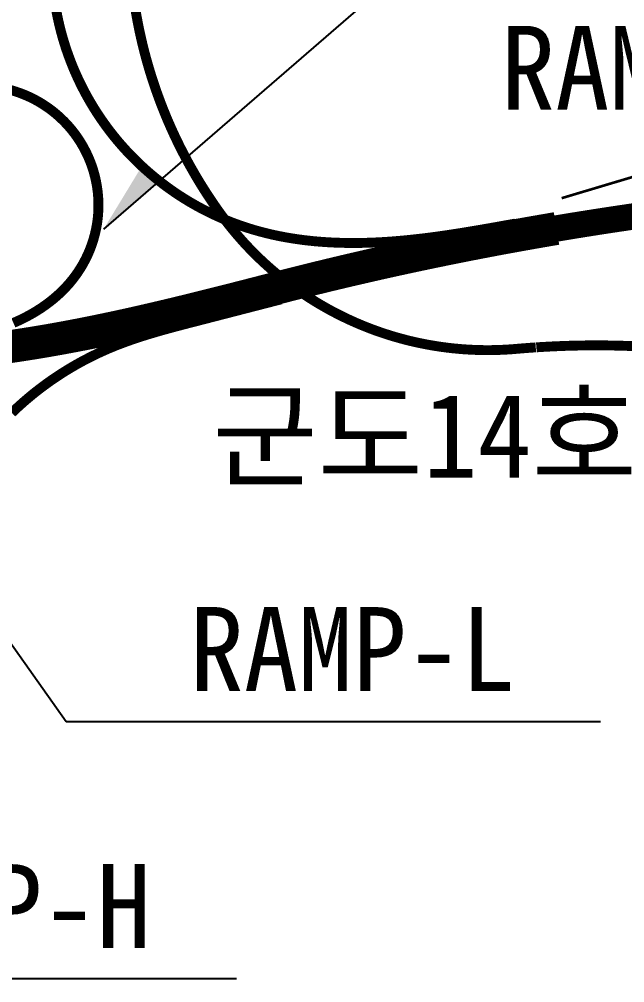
# Model space of a CAD drawing. Header units: metres. Extents: x 222706 to 224249, y 221324 to 222332.
# Drawn here: x 224043.5 to 224083.7, y 222198.5 to 222262.5 of the extents above; entities that cross this region are included whole.
import ezdxf

# ---------------------------------------------------------------- set-up
doc = ezdxf.new("R2010")
doc.units = ezdxf.units.M
doc.linetypes.add('HIDDEN', pattern=[0.375, 0.25, -0.125])
for name, color, linetype in [('CA-ALGN-RampA', 2, 'Continuous'), ('CA-ALGN-RampH', 2, 'Continuous'), ('CA-ALGN-RampI', 2, 'Continuous'), ('CA-ALGN-RampM', 2, 'Continuous'), ('CA-ALGN-군도14', 2, 'Continuous'), ('CA-ALGN-군도이설1', 2, 'Continuous'), ('CA-ALGN-두현IC', 2, 'Continuous'), ('CA-ALGN-현IC', 2, 'Continuous'), ('CA-LEAL', 1, 'Continuous'), ('CA-TEXT', 3, 'Continuous')]:
    doc.layers.add(name, color=color, linetype=linetype)
doc.styles.add('돋움체', font='DotumChe.ttf')

msp = doc.modelspace()

# ---------------------------------------------------------------- hatches: boundary and pattern name
at = {"layer": 'CA-LEAL'}
msp.add_hatch(color=256, dxfattribs=at).paths.add_polyline_path([(224051.819, 222253.038), (224052.854, 222251.866), (224049.09, 222248.542)])

# ---------------------------------------------------------------- linework, layer by layer
at = {"layer": 'CA-ALGN-RampA', "const_width": 2.186}
msp.add_lwpolyline([(224042.076, 222240.642), (224042.426, 222240.69), (224042.523, 222240.703), (224042.872, 222240.753), (224043.221, 222240.803), (224043.569, 222240.856), (224043.918, 222240.91), (224044.266, 222240.965), (224044.614, 222241.021), (224044.962, 222241.079), (224045.309, 222241.138), (224045.657, 222241.199), (224046.004, 222241.26), (224046.351, 222241.323), (224046.697, 222241.387), (224047.044, 222241.453), (224047.39, 222241.519), (224047.736, 222241.587), (224048.082, 222241.655), (224048.428, 222241.725), (224048.773, 222241.796), (224049.118, 222241.867), (224049.463, 222241.94), (224049.808, 222242.013), (224050.153, 222242.088), (224050.497, 222242.163), (224050.841, 222242.239), (224051.185, 222242.316), (224051.529, 222242.394), (224051.873, 222242.473), (224052.216, 222242.552), (224052.56, 222242.632), (224052.903, 222242.712), (224053.246, 222242.794), (224053.589, 222242.875), (224053.932, 222242.958), (224054.274, 222243.041), (224054.617, 222243.124), (224054.959, 222243.208), (224055.302, 222243.293), (224055.644, 222243.378), (224055.986, 222243.463), (224056.328, 222243.549), (224056.67, 222243.635), (224057.012, 222243.721), (224057.353, 222243.808), (224057.695, 222243.895), (224058.037, 222243.982), (224058.378, 222244.07), (224058.72, 222244.157), (224059.061, 222244.245), (224059.402, 222244.333), (224059.744, 222244.421), (224060.085, 222244.509), (224060.427, 222244.597), (224060.634, 222244.651), (224060.663, 222244.658), (224061.004, 222244.746), (224061.346, 222244.834), (224061.688, 222244.921), (224062.029, 222245.007), (224062.371, 222245.092), (224062.714, 222245.178), (224063.056, 222245.262), (224063.398, 222245.346), (224063.741, 222245.43), (224064.083, 222245.513), (224064.426, 222245.595), (224064.769, 222245.677), (224065.112, 222245.758), (224065.455, 222245.839), (224065.799, 222245.919), (224066.142, 222245.999), (224066.486, 222246.078), (224066.829, 222246.157), (224067.173, 222246.235), (224067.517, 222246.312), (224067.861, 222246.389), (224068.205, 222246.466), (224068.55, 222246.542), (224068.894, 222246.617), (224069.239, 222246.692), (224069.583, 222246.766), (224069.928, 222246.839), (224070.273, 222246.912), (224070.618, 222246.985), (224070.963, 222247.057), (224071.308, 222247.128), (224071.654, 222247.199), (224071.999, 222247.27), (224072.345, 222247.339), (224072.69, 222247.409), (224073.036, 222247.477), (224073.382, 222247.545), (224073.728, 222247.613), (224074.074, 222247.68), (224074.421, 222247.746), (224074.767, 222247.812), (224075.113, 222247.878), (224075.46, 222247.943), (224075.807, 222248.007), (224076.153, 222248.07), (224076.5, 222248.134), (224076.847, 222248.196), (224077.194, 222248.258), (224077.541, 222248.32), (224077.889, 222248.381), (224078.236, 222248.441), (224078.583, 222248.501), (224078.931, 222248.56), (224079.138, 222248.595)], dxfattribs=at)
at = {"layer": 'CA-ALGN-RampH', "const_width": 0.656}
msp.add_lwpolyline([(224043.008, 222236.359), (224043.263, 222236.602), (224043.523, 222236.841), (224043.786, 222237.075), (224044.053, 222237.305), (224044.324, 222237.531), (224044.599, 222237.752), (224044.877, 222237.969), (224045.159, 222238.18), (224045.444, 222238.387), (224045.733, 222238.59), (224046.025, 222238.787), (224046.32, 222238.98), (224046.619, 222239.167), (224046.92, 222239.35), (224047.225, 222239.527), (224047.532, 222239.7), (224047.843, 222239.867), (224048.156, 222240.029), (224048.472, 222240.186), (224048.79, 222240.338), (224049.111, 222240.484), (224049.434, 222240.625), (224049.672, 222240.724), (224049.999, 222240.856), (224050.328, 222240.982), (224050.659, 222241.104), (224050.991, 222241.221), (224051.325, 222241.334), (224051.661, 222241.443), (224051.997, 222241.548), (224052.335, 222241.65), (224052.673, 222241.749), (224053.012, 222241.846), (224053.352, 222241.941), (224053.692, 222242.033), (224054.032, 222242.124), (224054.373, 222242.214), (224054.714, 222242.303), (224055.056, 222242.391), (224055.239, 222242.438), (224060.861, 222243.89)], dxfattribs=at)
at = {"layer": 'CA-ALGN-RampI', "const_width": 0.656}
msp.add_lwpolyline([(224076.395, 222248.921), (224076.048, 222248.858), (224075.701, 222248.796), (224075.354, 222248.733), (224075.007, 222248.672), (224074.659, 222248.61), (224074.312, 222248.55), (224073.965, 222248.49), (224073.617, 222248.431), (224073.269, 222248.373), (224072.921, 222248.316), (224072.573, 222248.261), (224072.225, 222248.207), (224071.876, 222248.155), (224071.527, 222248.104), (224071.178, 222248.055), (224070.829, 222248.008), (224070.479, 222247.964), (224070.129, 222247.921), (224069.779, 222247.881), (224069.428, 222247.844), (224069.077, 222247.809), (224068.726, 222247.776), (224068.375, 222247.747), (224068.023, 222247.721), (224067.671, 222247.698), (224067.319, 222247.678), (224066.967, 222247.662), (224066.615, 222247.649), (224066.262, 222247.64), (224065.91, 222247.635), (224065.557, 222247.634), (224065.205, 222247.637), (224064.852, 222247.644), (224064.5, 222247.656), (224064.148, 222247.672), (224063.796, 222247.693), (224063.444, 222247.719), (224063.093, 222247.749), (224062.742, 222247.785), (224062.392, 222247.825), (224062.043, 222247.871), (224061.694, 222247.923), (224061.346, 222247.979), (224060.999, 222248.042), (224060.653, 222248.11), (224060.308, 222248.184), (224059.965, 222248.264), (224059.623, 222248.351), (224059.283, 222248.443), (224058.944, 222248.541), (224058.93, 222248.546), (224058.593, 222248.651), (224058.259, 222248.762), (224057.927, 222248.88), (224057.597, 222249.004), (224057.269, 222249.135), (224056.944, 222249.271), (224056.622, 222249.414), (224056.302, 222249.562), (224055.985, 222249.717), (224055.671, 222249.877), (224055.36, 222250.044), (224055.053, 222250.216), (224054.748, 222250.394), (224054.448, 222250.578), (224054.15, 222250.767), (224053.856, 222250.962), (224053.566, 222251.163), (224053.28, 222251.369), (224052.998, 222251.58), (224052.72, 222251.797), (224052.446, 222252.018), (224052.176, 222252.245), (224051.911, 222252.477), (224051.649, 222252.714), (224051.393, 222252.956), (224051.141, 222253.203), (224050.894, 222253.454), (224050.651, 222253.71), (224050.414, 222253.97), (224050.181, 222254.235), (224049.953, 222254.504), (224049.731, 222254.778), (224049.514, 222255.056), (224049.302, 222255.337), (224049.095, 222255.623), (224048.894, 222255.912), (224048.698, 222256.206), (224048.508, 222256.502), (224048.323, 222256.803), (224048.145, 222257.107), (224047.972, 222257.414), (224047.804, 222257.724), (224047.643, 222258.038), (224047.488, 222258.354), (224047.338, 222258.674), (224047.195, 222258.996), (224047.058, 222259.32), (224046.926, 222259.648), (224046.802, 222259.977), (224046.683, 222260.309), (224046.571, 222260.643), (224046.464, 222260.98), (224046.365, 222261.318), (224046.271, 222261.658), (224046.185, 222262), (224046.104, 222262.343), (224046.03, 222262.688), (224045.963, 222263.034)], dxfattribs=at)
at = {"layer": 'CA-ALGN-RampM', "const_width": 0.656}
msp.add_lwpolyline([(224042.886, 222257.801), (224043.224, 222257.702), (224043.557, 222257.588), (224043.885, 222257.459), (224044.208, 222257.315), (224044.523, 222257.158), (224044.831, 222256.987), (224045.131, 222256.802), (224045.423, 222256.604), (224045.705, 222256.393), (224045.978, 222256.17), (224046.241, 222255.935), (224046.493, 222255.688), (224046.734, 222255.431), (224046.963, 222255.163), (224047.18, 222254.885), (224047.384, 222254.598), (224047.576, 222254.302), (224047.754, 222253.997), (224047.918, 222253.686), (224048.069, 222253.367), (224048.205, 222253.042), (224048.327, 222252.711), (224048.433, 222252.375), (224048.525, 222252.034), (224048.601, 222251.69), (224048.663, 222251.343), (224048.708, 222250.993), (224048.738, 222250.642), (224048.753, 222250.29), (224048.751, 222249.937), (224048.735, 222249.585), (224048.702, 222249.234), (224048.654, 222248.885), (224048.59, 222248.538), (224048.511, 222248.195), (224048.417, 222247.855), (224048.308, 222247.52), (224048.184, 222247.19), (224048.046, 222246.866), (224047.893, 222246.548), (224047.726, 222246.237), (224047.546, 222245.934), (224047.353, 222245.64), (224047.258, 222245.506), (224047.046, 222245.224), (224046.822, 222244.952), (224046.586, 222244.69), (224046.34, 222244.438), (224046.084, 222244.195), (224045.818, 222243.963), (224045.545, 222243.741), (224045.263, 222243.53), (224044.973, 222243.328), (224044.677, 222243.137), (224044.375, 222242.955), (224044.067, 222242.784), (224043.754, 222242.622), (224043.436, 222242.47), (224043.113, 222242.327)], dxfattribs=at)
at = {"layer": 'CA-ALGN-군도14', "linetype": 'HIDDEN', "const_width": 0.656, "flags": 128}
msp.add_lwpolyline([(224234.31, 222187.847), (224232.938, 222188.954), (224231.567, 222190.061), (224230.195, 222191.168), (224228.823, 222192.275), (224227.451, 222193.382), (224226.079, 222194.489), (224224.707, 222195.596), (224223.335, 222196.703), (224221.964, 222197.81), (224220.592, 222198.917), (224219.22, 222200.024), (224217.848, 222201.131), (224217.162, 222201.685), (224216.888, 222201.906), (224216.75, 222202.017), (224216.545, 222202.183), (224216.476, 222202.238), (224216.27, 222202.404), (224216.202, 222202.46), (224215.104, 222203.345), (224213.732, 222204.452), (224212.361, 222205.559), (224210.989, 222206.666), (224209.617, 222207.773), (224209.534, 222207.84), (224209.26, 222208.061), (224209.26, 222208.061), (224208.245, 222208.88), (224208.213, 222208.906), (224206.829, 222209.929), (224205.327, 222210.851), (224203.751, 222211.639), (224202.112, 222212.287), (224200.423, 222212.79), (224198.697, 222213.145), (224198.276, 222213.208), (224196.952, 222213.393), (224195.206, 222213.635), (224193.46, 222213.878), (224191.714, 222214.121), (224189.968, 222214.364), (224188.222, 222214.607), (224188.099, 222214.624), (224186.492, 222214.944), (224184.819, 222215.493), (224183.226, 222216.246), (224181.74, 222217.192), (224180.384, 222218.316), (224179.178, 222219.601), (224178.142, 222221.026), (224177.291, 222222.568), (224176.64, 222224.205), (224176.292, 222225.46), (224176.19, 222225.909), (224175.799, 222227.627), (224175.407, 222229.346), (224175.309, 222229.776), (224175.192, 222230.292), (224175.016, 222231.065), (224174.937, 222231.409), (224174.624, 222232.784), (224174.468, 222233.471), (224174.233, 222234.503), (224173.867, 222236.109), (224173.841, 222236.221), (224173.369, 222237.919), (224172.758, 222239.572), (224172.438, 222240.298), (224172.363, 222240.458), (224172.325, 222240.537), (224172.21, 222240.775), (224172.131, 222240.933), (224172.011, 222241.168), (224171.929, 222241.324), (224171.133, 222242.697), (224170.132, 222244.147), (224169.303, 222245.177), (224169.013, 222245.508), (224167.976, 222246.589), (224167.785, 222246.772), (224166.456, 222247.929), (224166.039, 222248.255), (224165.035, 222248.972), (224163.533, 222249.893), (224162.596, 222250.384), (224162.358, 222250.499), (224161.958, 222250.685), (224160.324, 222251.344), (224158.64, 222251.864), (224156.919, 222252.243), (224155.172, 222252.476), (224153.412, 222252.564), (224152.079, 222252.533), (224152.059, 222252.532), (224151.651, 222252.507), (224150.596, 222252.423), (224149.895, 222252.352), (224149.807, 222252.342), (224149.72, 222252.332), (224148.148, 222252.118), (224146.413, 222251.804), (224144.695, 222251.413), (224142.995, 222250.944), (224141.319, 222250.399), (224139.669, 222249.779), (224138.049, 222249.085), (224136.462, 222248.318), (224135.527, 222247.824), (224135.065, 222247.567), (224134.988, 222247.524), (224134.911, 222247.48), (224134.606, 222247.304), (224133.549, 222246.667), (224133.4, 222246.573), (224133.029, 222246.336), (224132.824, 222246.202), (224132.512, 222245.998), (224132.365, 222245.901), (224132.07, 222245.708), (224131.923, 222245.611), (224130.449, 222244.644), (224128.976, 222243.676), (224127.502, 222242.709), (224127.103, 222242.447), (224126.014, 222241.764), (224124.478, 222240.899), (224122.896, 222240.122), (224121.274, 222239.433), (224119.616, 222238.836), (224117.927, 222238.331), (224116.213, 222237.921), (224114.478, 222237.607), (224112.729, 222237.39), (224112.026, 222237.33), (224111.147, 222237.277), (224110.971, 222237.27), (224109.473, 222237.245), (224109.208, 222237.248), (224108.327, 222237.273), (224107.799, 222237.3), (224107.447, 222237.323), (224107.184, 222237.343), (224105.693, 222237.497), (224103.96, 222237.766), (224103.952, 222237.768), (224102.218, 222238.086), (224100.484, 222238.404), (224098.75, 222238.723), (224097.016, 222239.041), (224096.149, 222239.201), (224095.283, 222239.36), (224092.626, 222239.848), (224092.279, 222239.91), (224091.932, 222239.971), (224091.584, 222240.029), (224091.236, 222240.086), (224090.888, 222240.141), (224090.539, 222240.193), (224090.191, 222240.243), (224089.841, 222240.292), (224089.492, 222240.338), (224089.142, 222240.382), (224088.792, 222240.425), (224088.442, 222240.465), (224088.091, 222240.503), (224087.741, 222240.539), (224087.39, 222240.573), (224087.039, 222240.605), (224086.687, 222240.635), (224086.336, 222240.663), (224085.984, 222240.688), (224085.632, 222240.712), (224085.281, 222240.734), (224084.929, 222240.753), (224084.576, 222240.771), (224084.224, 222240.786), (224083.872, 222240.8), (224083.519, 222240.811), (224083.167, 222240.82), (224082.815, 222240.827), (224082.462, 222240.833), (224082.109, 222240.836), (224081.757, 222240.837), (224081.404, 222240.835), (224081.052, 222240.832), (224080.699, 222240.827), (224080.347, 222240.82), (224079.994, 222240.81), (224079.642, 222240.799), (224079.29, 222240.785), (224078.938, 222240.77), (224078.585, 222240.752), (224078.233, 222240.733), (224077.881, 222240.711), (224077.803, 222240.705)], dxfattribs=at)
at = {"layer": 'CA-ALGN-군도이설1', "const_width": 0.656}
msp.add_lwpolyline([(224077.762, 222240.703), (224077.53, 222240.687), (224077.178, 222240.661), (224076.827, 222240.633), (224076.486, 222240.604), (224076.486, 222240.604), (224076.134, 222240.576), (224075.782, 222240.553), (224075.43, 222240.537), (224075.078, 222240.525), (224074.725, 222240.52), (224074.373, 222240.52), (224074.02, 222240.526), (224073.668, 222240.538), (224073.316, 222240.555), (224072.964, 222240.578), (224072.612, 222240.607), (224072.262, 222240.641), (224071.911, 222240.681), (224071.562, 222240.727), (224071.213, 222240.778), (224070.865, 222240.835), (224070.518, 222240.897), (224070.172, 222240.965), (224069.827, 222241.039), (224069.484, 222241.118), (224069.141, 222241.203), (224068.801, 222241.293), (224068.461, 222241.389), (224068.124, 222241.49), (224067.788, 222241.597), (224067.453, 222241.709), (224067.121, 222241.826), (224066.79, 222241.949), (224066.462, 222242.077), (224066.136, 222242.21), (224065.811, 222242.349), (224065.489, 222242.493), (224065.17, 222242.642), (224064.853, 222242.796), (224064.538, 222242.955), (224064.226, 222243.119), (224063.917, 222243.288), (224063.61, 222243.463), (224063.307, 222243.642), (224063.006, 222243.826), (224062.708, 222244.014), (224062.414, 222244.208), (224062.122, 222244.406), (224061.834, 222244.609), (224061.549, 222244.817), (224061.268, 222245.029), (224060.99, 222245.246), (224060.715, 222245.467), (224060.444, 222245.693), (224060.177, 222245.923), (224059.913, 222246.157), (224059.653, 222246.395), (224059.398, 222246.638), (224059.146, 222246.885), (224058.898, 222247.135), (224058.654, 222247.39), (224058.414, 222247.648), (224058.179, 222247.911), (224057.948, 222248.177), (224057.721, 222248.447), (224057.498, 222248.72), (224057.28, 222248.997), (224057.067, 222249.278), (224056.858, 222249.562), (224056.724, 222249.749), (224056.676, 222249.816), (224056.474, 222250.105), (224056.275, 222250.396), (224056.08, 222250.689), (224055.887, 222250.985), (224055.698, 222251.282), (224055.512, 222251.582), (224055.329, 222251.883), (224055.15, 222252.187), (224054.974, 222252.492), (224054.801, 222252.8), (224054.632, 222253.109), (224054.466, 222253.42), (224054.304, 222253.733), (224054.145, 222254.048), (224053.99, 222254.364), (224053.838, 222254.682), (224053.689, 222255.002), (224053.544, 222255.324), (224053.403, 222255.647), (224053.265, 222255.971), (224053.131, 222256.297), (224053, 222256.624), (224052.873, 222256.953), (224052.75, 222257.284), (224052.63, 222257.615), (224052.514, 222257.948), (224052.401, 222258.282), (224052.292, 222258.617), (224052.187, 222258.954), (224052.086, 222259.292), (224051.988, 222259.63), (224051.894, 222259.97), (224051.804, 222260.311), (224051.717, 222260.653), (224051.635, 222260.996), (224051.556, 222261.339), (224051.481, 222261.684), (224051.409, 222262.029), (224051.342, 222262.375), (224051.278, 222262.722), (224051.218, 222263.069)], dxfattribs=at)
at = {"layer": 'CA-ALGN-두현IC', "linetype": 'HIDDEN', "const_width": 1.749, "flags": 128}
msp.add_lwpolyline([(224079.138, 222248.595), (224079.279, 222248.619), (224079.626, 222248.677), (224079.974, 222248.735), (224080.322, 222248.792), (224080.67, 222248.848), (224081.018, 222248.904), (224081.366, 222248.959), (224081.715, 222249.014), (224082.063, 222249.068), (224082.411, 222249.122), (224082.76, 222249.175), (224083.109, 222249.228), (224083.457, 222249.28), (224083.806, 222249.331), (224084.155, 222249.382), (224084.504, 222249.433), (224084.853, 222249.483), (224085.202, 222249.532), (224085.551, 222249.58), (224085.9, 222249.629), (224086.25, 222249.676), (224086.599, 222249.723), (224086.949, 222249.77), (224087.298, 222249.816), (224087.648, 222249.861), (224087.998, 222249.906), (224088.347, 222249.95), (224088.697, 222249.994), (224089.047, 222250.037), (224089.397, 222250.079), (224089.747, 222250.121), (224090.097, 222250.163), (224090.447, 222250.204), (224090.798, 222250.244), (224091.148, 222250.284), (224091.498, 222250.323), (224091.849, 222250.361), (224092.199, 222250.399), (224092.55, 222250.437), (224092.615, 222250.444), (224100.087, 222251.235), (224100.087, 222251.235), (224100.963, 222251.328), (224101.84, 222251.421), (224102.716, 222251.514), (224103.593, 222251.607), (224104.469, 222251.699), (224105.346, 222251.792), (224106.222, 222251.885), (224107.099, 222251.978), (224107.975, 222252.071), (224108.852, 222252.163), (224109.728, 222252.256), (224110.605, 222252.349), (224111.481, 222252.442), (224112.358, 222252.535), (224113.234, 222252.628), (224114.111, 222252.72), (224114.987, 222252.813), (224115.864, 222252.906), (224116.74, 222252.999), (224117.617, 222253.092), (224118.493, 222253.185), (224119.37, 222253.277), (224120.246, 222253.37), (224121.123, 222253.463), (224121.999, 222253.556), (224122.876, 222253.649), (224123.752, 222253.742), (224124.629, 222253.834), (224125.505, 222253.927), (224126.382, 222254.02), (224127.258, 222254.113), (224128.135, 222254.206), (224129.011, 222254.298), (224129.888, 222254.391), (224130.764, 222254.484), (224131.641, 222254.577), (224132.517, 222254.67), (224133.394, 222254.763), (224134.27, 222254.855), (224135.147, 222254.948), (224136.023, 222255.041), (224136.9, 222255.134), (224137.776, 222255.227), (224138.653, 222255.32), (224139.529, 222255.412), (224140.406, 222255.505), (224141.282, 222255.598), (224142.159, 222255.691), (224143.035, 222255.784), (224143.912, 222255.876), (224144.788, 222255.969), (224145.665, 222256.062), (224146.541, 222256.155), (224147.418, 222256.248), (224148.294, 222256.341), (224149.171, 222256.433), (224150.047, 222256.526), (224150.924, 222256.619), (224151.8, 222256.712), (224152.677, 222256.805), (224153.553, 222256.898), (224154.43, 222256.99), (224155.306, 222257.083), (224156.183, 222257.176), (224157.059, 222257.269), (224157.936, 222257.362), (224158.812, 222257.455), (224159.689, 222257.547), (224160.565, 222257.64), (224161.442, 222257.733), (224162.318, 222257.826), (224163.194, 222257.919), (224164.071, 222258.011), (224164.947, 222258.104), (224165.824, 222258.197), (224166.7, 222258.29), (224167.577, 222258.383), (224168.453, 222258.476), (224169.33, 222258.568), (224170.206, 222258.661), (224171.083, 222258.754), (224171.959, 222258.847), (224172.836, 222258.94), (224173.712, 222259.033), (224174.589, 222259.125), (224175.465, 222259.218), (224176.342, 222259.311), (224177.218, 222259.404), (224178.095, 222259.497), (224178.862, 222259.578), (224178.971, 222259.59), (224179.848, 222259.682), (224180.725, 222259.771), (224181.602, 222259.854), (224182.481, 222259.929), (224183.36, 222259.993), (224184.24, 222260.043), (224185.12, 222260.076), (224186.002, 222260.09), (224186.883, 222260.081), (224187.764, 222260.048), (224188.643, 222259.988), (224189.52, 222259.897), (224190.392, 222259.774), (224191.259, 222259.615), (224192.118, 222259.418), (224192.967, 222259.182), (224193.804, 222258.904), (224194.523, 222258.625), (224194.624, 222258.582), (224195.425, 222258.215), (224196.205, 222257.805), (224196.961, 222257.351), (224197.69, 222256.857), (224198.391, 222256.322), (224199.061, 222255.75), (224199.698, 222255.141), (224200.301, 222254.498), (224200.867, 222253.822), (224201.394, 222253.116), (224201.882, 222252.382), (224202.328, 222251.622), (224202.604, 222251.095), (224202.604, 222251.095), (224202.605, 222251.095)], dxfattribs=at)
at = {"layer": 'CA-ALGN-현IC', "linetype": 'HIDDEN', "ltscale": 0.5, "const_width": 0.176, "flags": 128}
msp.add_lwpolyline([(224097.015, 222255.855), (224079.481, 222250.609)], dxfattribs=at)
at = {"layer": 'CA-LEAL'}
for p, q in [((224080.281, 222275.59), (224049.09, 222248.542)), ((224046.622, 222215.846), (224035.799, 222231.083)), ((224082.067, 222215.846), (224046.622, 222215.846)), ((224057.907, 222198.779), (224022.462, 222198.779))]:
    msp.add_line(p, q, dxfattribs=at)

# ---------------------------------------------------------------- texts
at = {"layer": 'CA-TEXT', "style": '돋움체'}
for s, p in [('RAMP-A', (224075.449, 222256.478, -102.565)), ('군도14호선', (224056.31, 222232.06, -307.695)), ('RAMP-L', (224054.797, 222217.894, -205.13)), ('RAMP-H', (224030.637, 222200.827, -205.13))]:
    msp.add_text(s, height=5.5705, dxfattribs=at).set_placement(p)

doc.saveas('drawing.dxf')
